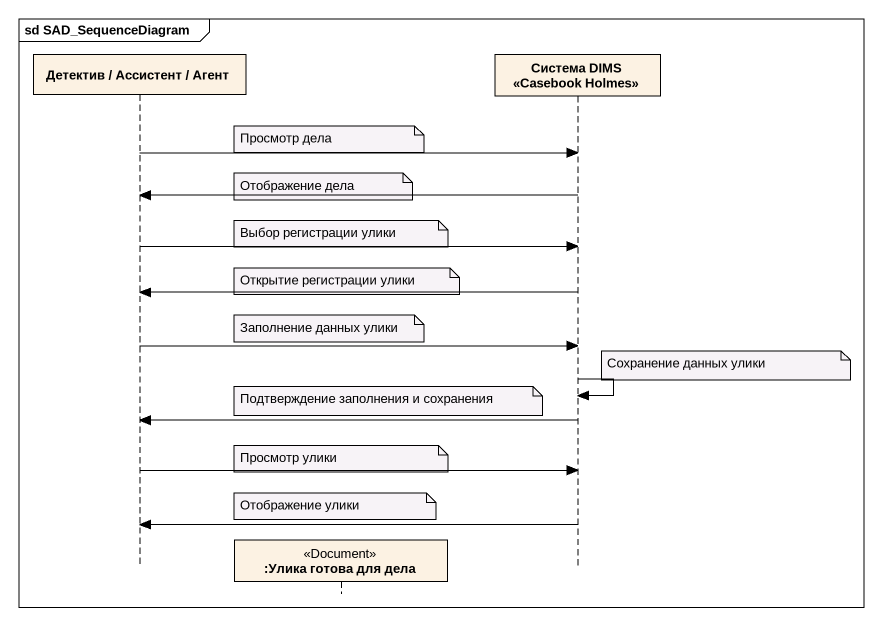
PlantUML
@startuml
mainframe sd SAD_SequenceDiagram
hide footbox
participant "Детектив / Ассистент / Агент" as Детектив_Ассистент_Агент
participant ":Улика готова для дела" as Улика_готова_для_дела <<Document>>
participant "Система DIMS <<Casebook Holmes>>" as Система_DIMS_Casebook_Holmes

note over Улика_готова_для_дела : Просмотр дела
Детектив_Ассистент_Агент -> Система_DIMS_Casebook_Holmes
note over Улика_готова_для_дела : Отображение дела
Система_DIMS_Casebook_Holmes -> Детектив_Ассистент_Агент
note over Улика_готова_для_дела : Выбор регистрации улики
Детектив_Ассистент_Агент -> Система_DIMS_Casebook_Holmes
note over Улика_готова_для_дела : Открытие регистрации улики
Система_DIMS_Casebook_Holmes -> Детектив_Ассистент_Агент
note over Улика_готова_для_дела : Заполнение данных улики
Детектив_Ассистент_Агент -> Система_DIMS_Casebook_Holmes
note right of Система_DIMS_Casebook_Holmes : Сохранение данных улики
Система_DIMS_Casebook_Holmes -> Система_DIMS_Casebook_Holmes
note over Улика_готова_для_дела : Подтверждение заполнения и сохранения
Система_DIMS_Casebook_Holmes -> Детектив_Ассистент_Агент
note over Улика_готова_для_дела : Просмотр улики
Детектив_Ассистент_Агент -> Система_DIMS_Casebook_Holmes
note over Улика_готова_для_дела : Отображение улики
Система_DIMS_Casebook_Holmes -> Детектив_Ассистент_Агент
@enduml
